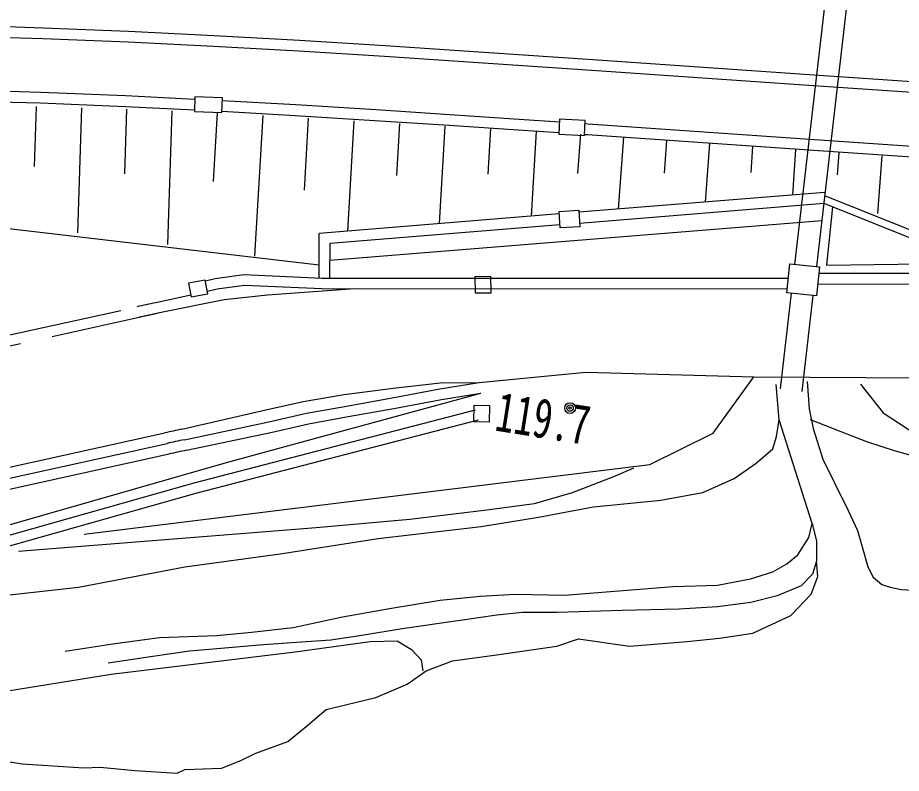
# Model space of a CAD drawing. Units: millimetres, scale not verified. Extents: x 40000 to 680000, y 20000 to 380000.
# Drawn here: x 146298 to 187369, y 256221 to 291327 of the extents above; entities that cross this region are included whole.
import ezdxf
from ezdxf.enums import TextEntityAlignment as Align

# ---------------------------------------------------------------- set-up
doc = ezdxf.new("R2010")
doc.units = ezdxf.units.MM
doc.header["$LTSCALE"] = 1000
doc.linetypes.add('DASHED', pattern=[7.5, 6, -1.5])
doc.layers.add('M-BGD', color=7, linetype='Continuous', lineweight=25)
doc.styles.add('ＭＳ ゴシック', font='')
doc.styles.get('ＭＳ ゴシック').set_extended_font_data('MS Gothic')

msp = doc.modelspace()

# ---------------------------------------------------------------- linework, layer by layer
at = {"layer": 'M-BGD'}
for p, q in [((182424, 279864), (184983, 301861)), ((185974, 301729), (183419, 279761)), ((143519, 290982), (147484, 290862)), ((147484, 290862), (151452, 290701)), ((143507, 290482), (147466, 290362)), ((151452, 290701), (155424, 290505)), ((155424, 290505), (159399, 290281)), ((147466, 290362), (151430, 290201)), ((151430, 290201), (155397, 290006)), ((155397, 290006), (159369, 289782)), ((159399, 290281), (163377, 290035)), ((163377, 290035), (166590, 289825)), ((159369, 289782), (163345, 289536)), ((166590, 289825), (169805, 289607)), ((169805, 289607), (173023, 289387)), ((163345, 289536), (166556, 289326)), ((166556, 289326), (169771, 289109)), ((173023, 289387), (183317, 288679)), ((169771, 289109), (172988, 288888)), ((172988, 288888), (183283, 288180)), ((183317, 288679), (203270, 287306)), ((143445, 287983), (147377, 287864)), ((183283, 288180), (203236, 286808)), ((147377, 287864), (151317, 287704)), ((151317, 287704), (154529, 287545)), ((154532, 287647), (154509, 286970)), ((155814, 287604), (154532, 287647)), ((155791, 286926), (155814, 287604)), ((143433, 287483), (147359, 287364)), ((147158, 287201), (147070, 284409)), ((147359, 287364), (151294, 287204)), ((149259, 287135), (149076, 281339)), ((151294, 287204), (154512, 287046)), ((155810, 287478), (159221, 287286)), ((159221, 287286), (163185, 287041)), ((151359, 287069), (151264, 284065)), ((153459, 287003), (153263, 280783)), ((154509, 286970), (155791, 286926)), ((155568, 286908), (155383, 283717)), ((155793, 286979), (159191, 286787)), ((157686, 286785), (157306, 280246)), ((159191, 286787), (163153, 286542)), ((163185, 287041), (166390, 286831)), ((166390, 286831), (169601, 286614)), ((159803, 286662), (159609, 283314)), ((161921, 286539), (161624, 281414)), ((163153, 286542), (166357, 286332)), ((164039, 286416), (163899, 284001)), ((166157, 286293), (165893, 281759)), ((166357, 286332), (169566, 286115)), ((169601, 286614), (171476, 286486)), ((171482, 286610), (171447, 285910)), ((172679, 286550), (171482, 286610)), ((172643, 285849), (172679, 286550)), ((172671, 286404), (172817, 286394)), ((172817, 286394), (183111, 285686)), ((168274, 286171), (168151, 284051)), ((169566, 286115), (171451, 285986)), ((170392, 286048), (170163, 282104)), ((171447, 285910), (172643, 285849)), ((172451, 285914), (172320, 284091)), ((172646, 285904), (172783, 285895)), ((172783, 285895), (183077, 285187)), ((174452, 285771), (174213, 282432)), ((176454, 285627), (176345, 284111)), ((178455, 285483), (178259, 282759)), ((183111, 285686), (193494, 284972)), ((180456, 285340), (180369, 284131)), ((182457, 285196), (182305, 283087)), ((183077, 285187), (193466, 284472)), ((184458, 285052), (184385, 284032)), ((186459, 284909), (186266, 282227)), ((183820, 283209), (172381, 282284)), ((183803, 283063), (189606, 280733)), ((172413, 281785), (183761, 282703)), ((183761, 282703), (189618, 280351)), ((171466, 282210), (160318, 281308)), ((171459, 282330), (172374, 282389)), ((171509, 281557), (171459, 282330)), ((172374, 282389), (172424, 281616)), ((184167, 282540), (183887, 279827)), ((183667, 281892), (160810, 280044)), ((145475, 281575), (160309, 279847)), ((160816, 280847), (171499, 281711)), ((172424, 281616), (171509, 281557)), ((160305, 279232), (160318, 281308)), ((160805, 279232), (160816, 280847)), ((182045, 278548), (182184, 279889)), ((182184, 279889), (183567, 279746)), ((183567, 279746), (183429, 278405)), ((183887, 279827), (190615, 279921)), ((155484, 279206), (156817, 279394)), ((156817, 279394), (160456, 279232)), ((168296, 279299), (167548, 279287)), ((167548, 279287), (167560, 278537)), ((168308, 278550), (168296, 279299)), ((183537, 279450), (187875, 279462)), ((155016, 279137), (154236, 278991)), ((154236, 278991), (154355, 278355)), ((155135, 278501), (155016, 279137)), ((155022, 279104), (155484, 279206)), ((156841, 278892), (155573, 278713)), ((160434, 278732), (156841, 278892)), ((160456, 279232), (182115, 279221)), ((183485, 278949), (187803, 278961)), ((154355, 278355), (155135, 278501)), ((155573, 278713), (155114, 278612)), ((161972, 278731), (157917, 278438)), ((182063, 278721), (160434, 278732)), ((167560, 278537), (168308, 278550)), ((181751, 274078), (182269, 278525)), ((183429, 278405), (182045, 278548)), ((155888, 278218), (152813, 277592)), ((157917, 278438), (155888, 278218)), ((183263, 278422), (182745, 273962)), ((167746, 274377), (172713, 274865)), ((172713, 274865), (180520, 274635)), ((163756, 274116), (165942, 274368)), ((165915, 274086), (167746, 274377)), ((165942, 274368), (167746, 274377)), ((178626, 272025), (180520, 274635)), ((180520, 274635), (200576, 274536)), ((183000, 274429), (183078, 273151)), ((161477, 273822), (163756, 274116)), ((163697, 273661), (165915, 274086)), ((181685, 272639), (181546, 274283)), ((185468, 274303), (186525, 272966)), ((156008, 270655), (167825, 273883)), ((159560, 273490), (161477, 273822)), ((161575, 273283), (163697, 273661)), ((163788, 273169), (166001, 273594)), ((166001, 273594), (167825, 273883)), ((157838, 273114), (159560, 273490)), ((159718, 272948), (161575, 273283)), ((161663, 272791), (163788, 273169)), ((167496, 272553), (167512, 273324)), ((167512, 273324), (168231, 273309)), ((168231, 273309), (168214, 272538)), ((183078, 273151), (183264, 272235)), ((153935, 272208), (157838, 273114)), ((154496, 269713), (167572, 273114)), ((157965, 272551), (159718, 272948)), ((159818, 272458), (161663, 272791)), ((186525, 272966), (187990, 272009)), ((154048, 271721), (157965, 272551)), ((167697, 272630), (154626, 269230)), ((158072, 272062), (159818, 272458)), ((168214, 272538), (167496, 272553)), ((181564, 271866), (181685, 272639)), ((183232, 267823), (181685, 272639)), ((183125, 272663), (184558, 272109)), ((134436, 267910), (153131, 272036)), ((154151, 271232), (158072, 272062)), ((175679, 270566), (178626, 272025)), ((183264, 272235), (183727, 270820)), ((184558, 272109), (185751, 271644)), ((134544, 267422), (153239, 271548)), ((181396, 271299), (181564, 271866)), ((185751, 271644), (187076, 271209)), ((180618, 270629), (181396, 271299)), ((187076, 271209), (188363, 270855)), ((134652, 266934), (153346, 271059)), ((183727, 270820), (184244, 269752)), ((135689, 264839), (156008, 270655)), ((149388, 267332), (175679, 270566)), ((174085, 270049), (174933, 270411)), ((179597, 269918), (180618, 270629)), ((172084, 269274), (174085, 270049)), ((178151, 269274), (179597, 269918)), ((138903, 265314), (154496, 269713)), ((184244, 269752), (184898, 268434)), ((154626, 269230), (139425, 264941)), ((170322, 268758), (172084, 269274)), ((176198, 268909), (178151, 269274)), ((168099, 268463), (170322, 268758)), ((173057, 268597), (176198, 268909)), ((164520, 268033), (168099, 268463)), ((170511, 268129), (173057, 268597)), ((184898, 268434), (185335, 267504)), ((160176, 267649), (164520, 268033)), ((167843, 267681), (170511, 268129)), ((183069, 267183), (183232, 267823)), ((183232, 267823), (183420, 267002)), ((146337, 266538), (160176, 267649)), ((163058, 267131), (167843, 267681)), ((185335, 267504), (185545, 266737)), ((158495, 266423), (163058, 267131)), ((182562, 266376), (183069, 267183)), ((183420, 267002), (183434, 266081)), ((185545, 266737), (185805, 265810)), ((154074, 265821), (158495, 266423)), ((182052, 265949), (182562, 266376)), ((149126, 264864), (154074, 265821)), ((181393, 265578), (182052, 265949)), ((183434, 266081), (183245, 265478)), ((183485, 265371), (183434, 266081)), ((185805, 265810), (186060, 265339)), ((180362, 265264), (181393, 265578)), ((183245, 265478), (182716, 264927)), ((183183, 264540), (183485, 265371)), ((186060, 265339), (186463, 264998)), ((176767, 264901), (178828, 264966)), ((178828, 264966), (180362, 265264)), ((182716, 264927), (181599, 264469)), ((186463, 264998), (186847, 264862)), ((145201, 264439), (149126, 264864)), ((167791, 264445), (169430, 264545)), ((169430, 264545), (171718, 264504)), ((171718, 264504), (174243, 264702)), ((174243, 264702), (176767, 264901)), ((182239, 263558), (183183, 264540)), ((186847, 264862), (187362, 264756)), ((187362, 264756), (188140, 264710)), ((163671, 263889), (165942, 264260)), ((165942, 264260), (167791, 264445)), ((180378, 264153), (178827, 263953)), ((181599, 264469), (180378, 264153)), ((161392, 263486), (163671, 263889)), ((169764, 263693), (168572, 263563)), ((171379, 263694), (169764, 263693)), ((174401, 263791), (171379, 263694)), ((177039, 263853), (174401, 263791)), ((178827, 263953), (177039, 263853)), ((159098, 262990), (161392, 263486)), ((166857, 263325), (164173, 262927)), ((168572, 263563), (166857, 263325)), ((180465, 262728), (182239, 263558)), ((157167, 262786), (159098, 262990)), ((164173, 262927), (162198, 262603)), ((150719, 262244), (152886, 262538)), ((152886, 262538), (155559, 262626)), ((155559, 262626), (157167, 262786)), ((162198, 262603), (160850, 262409)), ((171358, 262129), (172372, 262467)), ((172372, 262467), (174738, 262129)), ((177415, 262349), (178917, 262501)), ((178917, 262501), (180465, 262728)), ((148511, 261892), (150719, 262244)), ((155930, 262039), (154286, 261891)), ((157521, 262170), (155930, 262039)), ((159264, 262303), (157521, 262170)), ((159192, 261863), (162677, 262341)), ((160850, 262409), (159264, 262303)), ((162677, 262341), (163936, 262374)), ((163936, 262374), (164599, 261976)), ((168450, 261711), (171358, 262129)), ((174738, 262129), (177415, 262349)), ((152577, 261652), (150502, 261343)), ((150638, 260821), (159192, 261863)), ((154286, 261891), (152577, 261652)), ((164599, 261976), (165056, 261499)), ((166515, 261452), (168450, 261711)), ((165056, 261499), (165129, 260983)), ((165282, 260975), (166515, 261452)), ((143163, 259633), (150638, 260821)), ((164395, 260358), (165282, 260975)), ((162944, 259742), (164395, 260358)), ((160631, 259191), (162944, 259742)), ((159704, 258396), (160631, 259191)), ((158862, 257707), (159704, 258396)), ((157365, 257163), (158862, 257707)), ((156663, 256818), (157365, 257163)), ((144820, 256929), (146511, 256654)), ((155768, 256454), (156663, 256818)), ((146511, 256654), (149374, 256469)), ((149374, 256469), (150132, 256501)), ((150132, 256501), (151740, 256347)), ((151740, 256347), (153714, 256221)), ((153714, 256221), (154065, 256394)), ((154065, 256394), (155768, 256454))]:
    msp.add_line(p, q, dxfattribs=at)
at = {"layer": 'M-BGD', "linetype": 'DASHED'}
for p, q in [((154339, 278441), (152713, 278082)), ((137907, 274820), (151838, 277895)), ((133251, 273281), (151946, 277407))]:
    msp.add_line(p, q, dxfattribs=at)
at = {"layer": 'M-BGD'}
for radius in [250, 150, 50]:
    msp.add_circle((171972, 273191), radius, dxfattribs=at)
for radius in [73250, 67250, 66750, 66250]:
    msp.add_arc((167624, 206366), radius, 101.74487, 102.44519, dxfattribs=at)
at = {"layer": 'M-BGD', "linetype": 'DASHED'}
msp.add_arc((167624, 206366), 72750, 101.74487, 102.44519, dxfattribs=at)

# ---------------------------------------------------------------- texts
at = {"layer": 'M-BGD', "style": 'ＭＳ ゴシック', "width": 0.7}
msp.add_text('119.7', height=1833, rotation=351.083, dxfattribs=at).set_placement((168336, 271610), align=Align.BOTTOM_LEFT)

doc.saveas('drawing.dxf')
